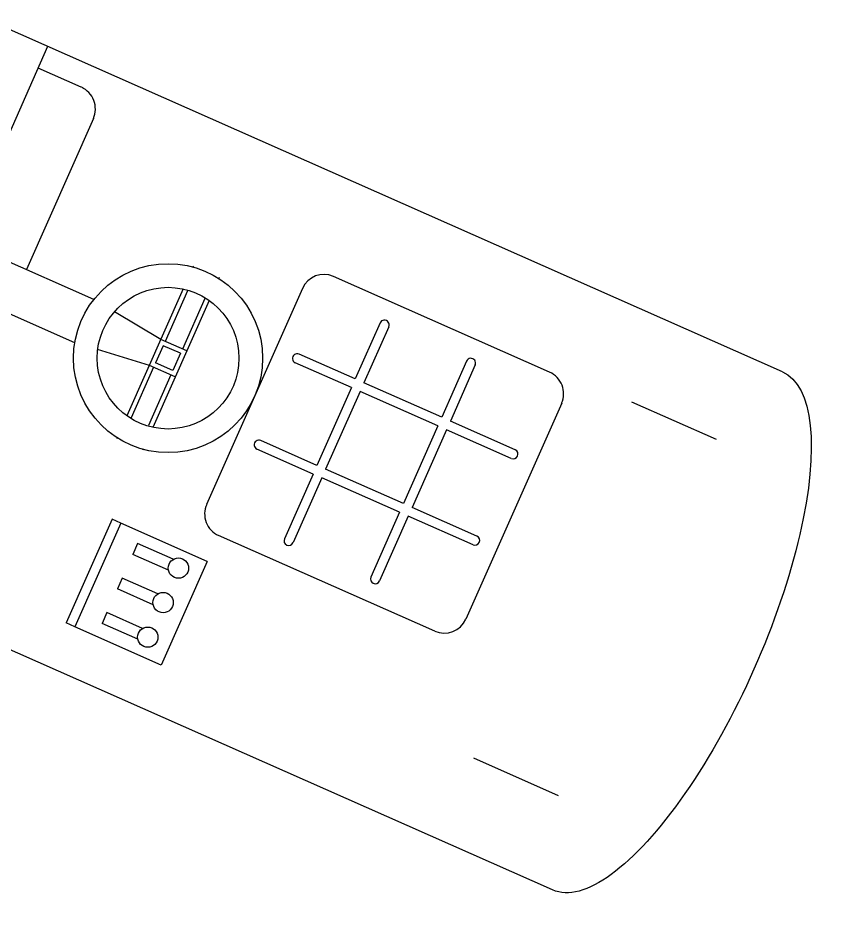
# Model space of a CAD drawing. Extents: x 3 to 114, y 126 to 173.
# Drawn here: x 88.142 to 89.429, y 133.6 to 135.016 of the extents above; entities that cross this region are included whole.
import ezdxf

# ---------------------------------------------------------------- set-up
doc = ezdxf.new("R2010")
doc.units = 0
doc.header["$LTSCALE"] = 0.02
doc.header["$MEASUREMENT"] = 0
doc.layers.add('A.enologiche', color=123, linetype='CONTINUOUS')

msp = doc.modelspace()

# ---------------------------------------------------------------- linework, layer by layer
at = {"layer": 'A.enologiche', "linetype": 'Continuous'}
for p, q in [((89.3535, 134.4549), (88.0869, 135.016)), ((88.1896, 134.9705), (87.8257, 134.1489)), ((88.2429, 134.9059), (88.1745, 134.9363)), ((88.262, 134.8565), (88.1559, 134.6169)), ((88.2629, 134.5695), (88.0532, 134.6624)), ((88.4204, 134.6226), (88.4197, 134.621)), ((88.4615, 134.6044), (88.4608, 134.6028)), ((88.9848, 134.4545), (88.6425, 134.6061)), ((88.2326, 134.501), (88.0228, 134.5939)), ((88.5931, 134.587), (88.4414, 134.2447)), ((88.4044, 134.5863), (88.3152, 134.385)), ((88.4112, 134.5832), (88.3757, 134.5031)), ((88.4454, 134.5681), (88.3563, 134.3668)), ((88.4386, 134.5711), (88.4031, 134.491)), ((88.3689, 134.5062), (88.2954, 134.5501)), ((88.7163, 134.5325), (88.6769, 134.4435)), ((88.73, 134.5264), (88.6906, 134.4374)), ((88.41, 134.488), (88.3689, 134.5062)), ((88.3507, 134.4651), (88.2688, 134.49)), ((88.3727, 134.4963), (88.3606, 134.4689)), ((88.4001, 134.4842), (88.3727, 134.4963)), ((88.4001, 134.4842), (88.388, 134.4568)), ((88.6769, 134.4435), (88.5879, 134.4829)), ((88.3575, 134.4621), (88.3221, 134.382)), ((88.3918, 134.4469), (88.3507, 134.4651)), ((88.388, 134.4568), (88.3606, 134.4689)), ((88.6708, 134.4298), (88.5818, 134.4692)), ((88.8532, 134.4718), (88.8138, 134.3828)), ((88.8669, 134.4657), (88.8275, 134.3767)), ((88.3849, 134.4499), (88.3494, 134.3698)), ((88.8138, 134.3828), (88.6906, 134.4374)), ((88.6708, 134.4298), (88.6162, 134.3065)), ((88.6845, 134.4237), (88.6299, 134.3005)), ((88.8077, 134.3691), (88.6845, 134.4237)), ((89.0039, 134.4051), (88.8522, 134.0628)), ((89.2492, 134.3475), (89.1151, 134.4069)), ((88.9302, 134.3312), (88.8275, 134.3767)), ((88.8077, 134.3691), (88.7532, 134.2459)), ((88.8214, 134.363), (88.7668, 134.2398)), ((88.9241, 134.3176), (88.8214, 134.363)), ((88.2998, 134.3503), (88.2991, 134.3487)), ((88.6162, 134.3065), (88.5272, 134.3459)), ((88.3409, 134.3321), (88.3402, 134.3305)), ((88.6102, 134.2928), (88.5212, 134.3323)), ((88.6102, 134.2928), (88.5647, 134.1901)), ((88.7532, 134.2459), (88.6299, 134.3005)), ((88.6239, 134.2868), (88.5784, 134.1841)), ((88.7471, 134.2322), (88.6239, 134.2868)), ((88.8695, 134.1943), (88.7668, 134.2398)), ((88.2917, 134.221), (88.2189, 134.0567)), ((88.3054, 134.2149), (88.2917, 134.221)), ((88.7471, 134.2322), (88.7016, 134.1295)), ((88.7608, 134.2261), (88.7153, 134.1234)), ((88.8635, 134.1806), (88.7608, 134.2261)), ((88.3054, 134.2149), (88.2326, 134.0506)), ((88.4423, 134.1542), (88.3054, 134.2149)), ((88.9896, 133.6334), (87.723, 134.1944)), ((88.8028, 134.0437), (88.4605, 134.1953)), ((88.332, 134.1826), (88.3244, 134.1655)), ((88.3885, 134.1576), (88.332, 134.1826)), ((88.3809, 134.1405), (88.3244, 134.1655)), ((88.4423, 134.1542), (88.3695, 133.9899)), ((88.3078, 134.1278), (88.3002, 134.1107)), ((88.3642, 134.1028), (88.3078, 134.1278)), ((88.3566, 134.0857), (88.3002, 134.1107)), ((88.2835, 134.0731), (88.2759, 134.056)), ((88.3399, 134.0481), (88.2835, 134.0731)), ((88.2326, 134.0506), (88.2189, 134.0567)), ((88.3695, 133.9899), (88.2326, 134.0506)), ((88.3324, 134.031), (88.2759, 134.056)), ((88.9991, 133.7828), (88.8649, 133.8423))]:
    msp.add_line(p, q, dxfattribs=at)
for centre, radius in [((88.3803, 134.4765), 0.1498), ((88.3803, 134.4765), 0.1123), ((88.3967, 134.1437), 0.0161), ((88.3724, 134.089), 0.0161), ((88.3482, 134.0342), 0.0161)]:
    msp.add_circle(centre, radius, dxfattribs=at)
for centre, radius, start, end in [((88.2278, 134.8717), 0.0374, 336.109, 66.109), ((88.6273, 134.5719), 0.0374, 66.109, 156.109), ((88.7231, 134.5294), 0.00749, 336.109, 156.109), ((88.5848, 134.476), 0.00749, 66.109, 246.109), ((88.8601, 134.4688), 0.00749, 336.109, 156.109), ((88.9696, 134.4202), 0.0374, 336.109, 66.109), ((88.5242, 134.3391), 0.00749, 66.109, 246.109), ((88.9272, 134.3244), 0.00749, 246.109, 66.109), ((88.4757, 134.2296), 0.0374, 156.109, 246.109), ((88.5715, 134.1871), 0.00749, 156.109, 336.109), ((88.8665, 134.1875), 0.00749, 246.109, 66.109), ((88.7084, 134.1264), 0.00749, 156.109, 336.109), ((88.818, 134.0779), 0.0374, 246.109, 336.109)]:
    msp.add_arc(centre, radius, start, end, dxfattribs=at)
at = {"layer": 'A.enologiche', "linetype": 'Continuous', "extrusion": (0, 0, -1)}
msp.add_ellipse((89.1716, 134.0442), major_axis=(0.182, 0.4108), ratio=0.333333, start_param=0, end_param=3.141593, dxfattribs=at)

doc.saveas('drawing.dxf')
